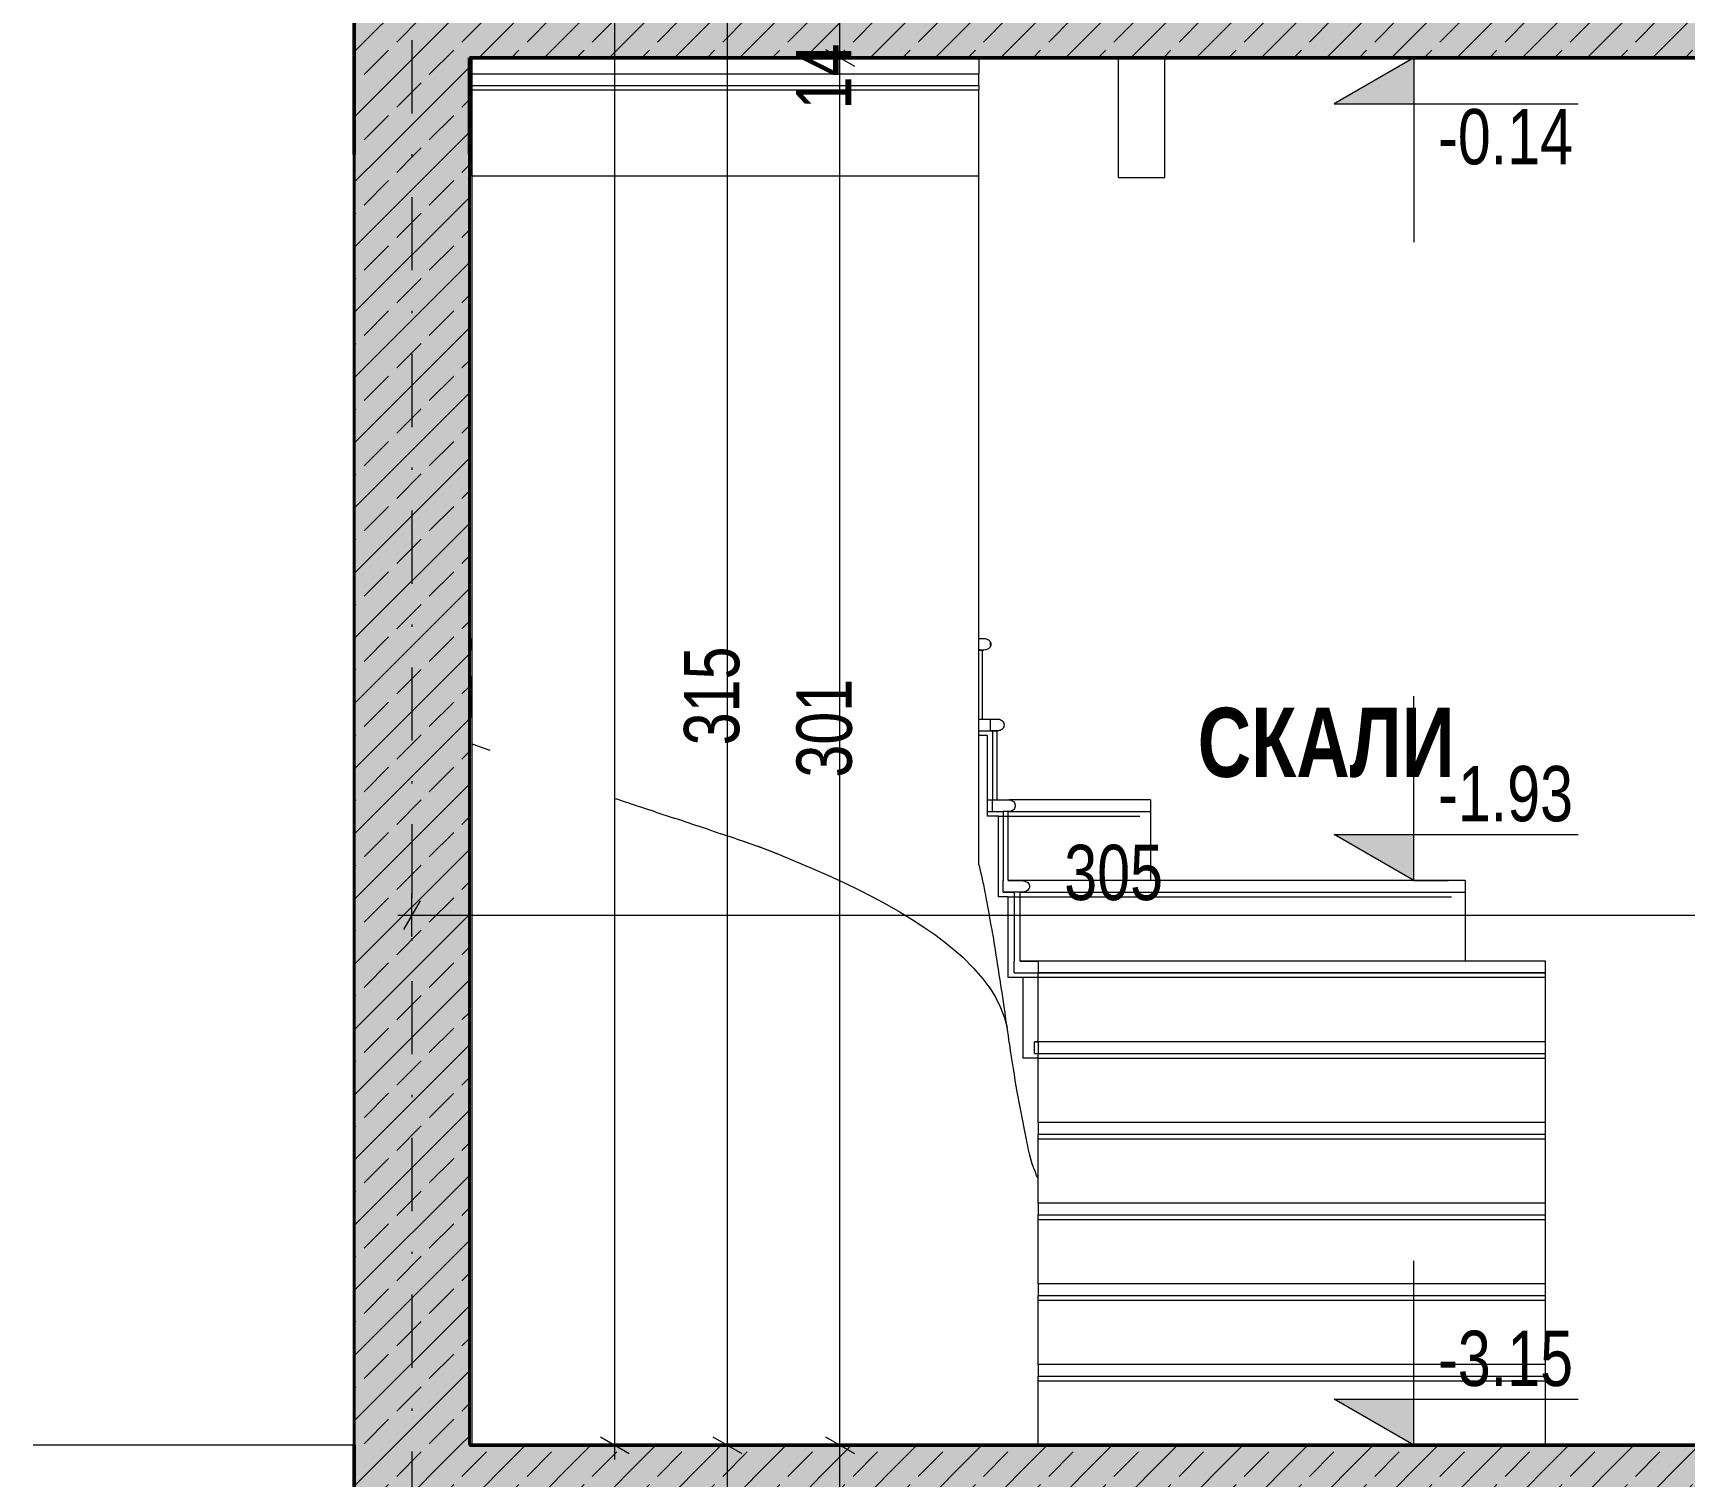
# Model space of a CAD drawing. Header units: millimetres. Extents: x -440 to 2671, y 0 to 297.
# Drawn here: x 475.5 to 547.2, y 93.5 to 156.2 of the extents above; entities that cross this region are included whole.
import ezdxf

# ---------------------------------------------------------------- set-up
doc = ezdxf.new("R2010")
doc.units = ezdxf.units.MM
doc.header["$MEASUREMENT"] = 0
doc.linetypes.add('- Осеви линии', pattern=[6.702778, 3.175, -1.763889, 0, -1.763889])
for name, color, linetype, lineweight, true_color in [('1', 7, 'Continuous', 13, 0x2b2b2b), ('29', 7, 'Continuous', 50, 0x111111), ('4', 7, 'Continuous', 20, 0x3e3e3e), ('61', 7, 'Continuous', 20, 0x6a6a6a), ('85', 7, 'Continuous', 20, 0x404040), ('87', 7, 'Continuous', 20, 0x6a6a6a), ('88', 7, 'Continuous', 20, 0x5e5e5e), ('91', 7, 'Continuous', 13, 0x3b3b3b)]:
    doc.layers.add(name, color=color, linetype=linetype, lineweight=lineweight, true_color=true_color)
for name, color, linetype, lineweight in [('101', 253, 'Continuous', 15), ('164', 255, 'Continuous', 15), ('18', 9, 'Continuous', 15), ('27', 7, 'Continuous', 40), ('7', 7, 'Continuous', 25)]:
    doc.layers.add(name, color=color, linetype=linetype, lineweight=lineweight)
doc.styles.add('GENERATED_STYLE_6', font='GOTHIC.TTF')
doc.styles.add('GENERATED_STYLE_7', font='GOTHICB.TTF')
pattern_1 = [(45, (531.5924, 157.8878), (-1.414214, 1.414214), []), (45, (530.8853, 158.5949), (-1.414214, 1.414214), [1.5, -0.5])]

msp = doc.modelspace()

# ---------------------------------------------------------------- hatches: boundary and pattern name
at = {"layer": '1', "linetype": 'Continuous', "lineweight": 13, "true_color": 0x2b2b2b}
h = msp.add_hatch(dxfattribs=at)
h.set_pattern_fill('1_СТОМАНОБЕТОН_0001', color=250, style=0, pattern_type=2)
h.set_pattern_definition(pattern_1)
h.paths.add_polyline_path([(494.447, 157.888), (489.447, 157.888), (489.447, 150.888), (494.447, 150.888)])
h = msp.add_hatch(dxfattribs=at)
h.set_pattern_fill('1_СТОМАНОБЕТОН_0001', color=250, style=0, pattern_type=2)
h.set_pattern_definition(pattern_1)
h.paths.add_polyline_path([(494.447, 155.088), (550.447, 155.088), (550.447, 157.888), (494.447, 157.888)])
h = msp.add_hatch(dxfattribs=at)
h.set_pattern_fill('1_СТОМАНОБЕТОН_0001', color=250, style=0, pattern_type=2)
h.set_pattern_definition(pattern_1)
h.paths.add_polyline_path([(494.447, 150.888), (489.447, 150.888), (489.447, 94.888), (494.447, 94.888)])
h = msp.add_hatch(dxfattribs=at)
h.set_pattern_fill('1_СТОМАНОБЕТОН_0001', color=250, style=0, pattern_type=2)
h.set_pattern_definition(pattern_1)
h.paths.add_polyline_path([(489.447, 94.888), (489.447, 85.888), (627.447, 85.888), (627.447, 94.888)])
at = {"layer": '18', "linetype": 'Continuous', "lineweight": 15}
for points in [[(494.447, 157.888), (489.447, 157.888), (489.447, 150.888), (494.447, 150.888)], [(494.447, 155.088), (550.447, 155.088), (550.447, 157.888), (494.447, 157.888)], [(494.447, 150.888), (489.447, 150.888), (489.447, 94.888), (494.447, 94.888)], [(489.447, 94.888), (489.447, 85.888), (627.447, 85.888), (627.447, 94.888)]]:
    msp.add_hatch(color=9, dxfattribs=at).paths.add_polyline_path(points)
at = {"layer": '61', "linetype": 'Continuous', "lineweight": 20}
for points in [[(535.416, 155.088), (531.956, 153.088), (535.416, 153.088)], [(535.416, 119.388), (535.416, 121.388), (531.956, 121.388)], [(535.416, 94.888), (535.416, 96.888), (531.956, 96.888)]]:
    msp.add_hatch(color=256, dxfattribs=at).paths.add_polyline_path(points)

# ---------------------------------------------------------------- linework, layer by layer
at = {"layer": '1', "color": 250, "linetype": 'Continuous', "lineweight": 13, "true_color": 0x2b2b2b, "flags": 128}
for points in [[(523.994, 122.888), (523.994, 119.388)], [(537.642, 119.388), (537.642, 115.888)]]:
    msp.add_lwpolyline(points, dxfattribs=at)
at = {"layer": '101', "color": 253, "linetype": 'Continuous', "lineweight": 15}
for p, q in [((494.545, 155.088), (494.545, 154.388)), ((516.545, 155.088), (516.545, 154.388)), ((494.545, 153.888), (494.545, 154.388)), ((494.545, 154.388), (516.545, 154.388)), ((516.545, 153.888), (516.545, 154.388)), ((494.545, 153.888), (494.545, 153.688)), ((494.545, 153.888), (516.545, 153.888)), ((516.545, 153.888), (516.545, 153.688)), ((516.545, 129.888), (516.757, 129.888)), ((516.757, 129.888), (516.811, 129.884)), ((516.811, 129.884), (516.864, 129.873)), ((516.864, 129.873), (516.913, 129.854)), ((516.913, 129.854), (516.957, 129.829)), ((516.957, 129.829), (516.996, 129.798)), ((516.996, 129.798), (517.027, 129.763)), ((517.027, 129.763), (517.046, 129.729)), ((517.046, 129.547), (517.046, 129.729)), ((517.046, 129.729), (517.05, 129.723)), ((517.05, 129.723), (517.064, 129.681)), ((516.545, 129.388), (516.695, 129.388)), ((516.757, 129.388), (516.545, 129.388)), ((516.695, 126.388), (516.695, 129.388)), ((516.695, 129.388), (516.757, 129.388)), ((516.811, 129.392), (516.757, 129.388)), ((516.864, 129.403), (516.811, 129.392)), ((516.913, 129.421), (516.864, 129.403)), ((516.957, 129.446), (516.913, 129.421)), ((516.996, 129.477), (516.957, 129.446)), ((517.027, 129.513), (516.996, 129.477)), ((517.046, 129.547), (517.027, 129.513)), ((517.05, 129.552), (517.046, 129.547)), ((517.064, 129.594), (517.05, 129.552)), ((517.064, 129.681), (517.068, 129.638)), ((517.068, 129.638), (517.064, 129.594)), ((516.545, 126.388), (517.046, 126.388)), ((516.545, 126.388), (516.695, 126.388)), ((516.695, 126.388), (517.046, 126.388)), ((517.046, 126.388), (517.383, 126.388)), ((517.046, 125.888), (517.046, 126.388)), ((517.383, 126.388), (517.427, 126.384)), ((517.427, 126.384), (517.47, 126.373)), ((517.47, 126.373), (517.51, 126.354)), ((517.51, 126.354), (517.546, 126.329)), ((517.546, 126.329), (517.578, 126.298)), ((517.578, 126.298), (517.603, 126.263)), ((517.603, 126.263), (517.622, 126.223)), ((517.622, 126.223), (517.633, 126.181)), ((517.633, 126.181), (517.637, 126.138)), ((517.637, 126.138), (517.633, 126.094)), ((516.545, 125.888), (517.046, 125.888)), ((517.046, 125.888), (517.332, 125.888)), ((517.046, 125.888), (517.128, 125.888)), ((517.383, 125.888), (517.046, 125.888)), ((517.046, 125.888), (517.128, 125.888)), ((517.128, 125.888), (517.128, 122.888)), ((517.332, 122.888), (517.332, 125.888)), ((517.332, 125.888), (517.383, 125.888)), ((517.427, 125.892), (517.383, 125.888)), ((517.47, 125.903), (517.427, 125.892)), ((517.51, 125.921), (517.47, 125.903)), ((517.546, 125.946), (517.51, 125.921)), ((517.578, 125.977), (517.546, 125.946)), ((517.603, 126.013), (517.578, 125.977)), ((517.622, 126.052), (517.603, 126.013)), ((517.633, 126.094), (517.622, 126.052)), ((516.925, 122.888), (517.332, 122.888)), ((517.128, 122.388), (517.128, 122.888)), ((517.332, 122.888), (517.862, 122.888)), ((523.994, 122.888), (517.862, 122.888)), ((517.862, 122.888), (517.907, 122.884)), ((517.907, 122.884), (517.951, 122.873)), ((517.951, 122.873), (517.992, 122.854)), ((517.992, 122.854), (518.029, 122.829)), ((518.029, 122.829), (518.061, 122.798)), ((518.061, 122.798), (518.087, 122.763)), ((518.087, 122.763), (518.106, 122.723)), ((518.106, 122.552), (518.087, 122.513)), ((518.106, 122.723), (518.118, 122.681)), ((518.118, 122.594), (518.106, 122.552)), ((518.118, 122.681), (518.122, 122.638)), ((518.122, 122.638), (518.118, 122.594)), ((516.925, 122.388), (517.128, 122.388)), ((517.128, 122.388), (517.603, 122.388)), ((517.603, 122.388), (517.603, 119.388)), ((517.811, 122.388), (517.603, 122.388)), ((517.811, 119.388), (517.811, 122.388)), ((517.862, 122.388), (517.811, 122.388)), ((517.811, 122.388), (517.862, 122.388)), ((517.907, 122.392), (517.862, 122.388)), ((517.862, 122.388), (523.994, 122.388)), ((517.951, 122.403), (517.907, 122.392)), ((517.992, 122.421), (517.951, 122.403)), ((518.029, 122.446), (517.992, 122.421)), ((518.061, 122.477), (518.029, 122.446)), ((518.087, 122.513), (518.061, 122.477)), ((517.603, 118.888), (517.603, 119.388)), ((517.811, 119.388), (518.407, 119.388)), ((523.943, 119.388), (517.811, 119.388)), ((537.642, 119.388), (518.407, 119.388)), ((518.407, 119.388), (518.465, 119.384)), ((518.465, 119.384), (518.521, 119.373)), ((518.521, 119.373), (518.573, 119.354)), ((518.573, 119.354), (518.621, 119.329)), ((518.621, 119.329), (518.662, 119.298)), ((518.662, 118.977), (518.621, 118.946)), ((518.662, 119.298), (518.695, 119.263)), ((518.695, 119.013), (518.662, 118.977)), ((518.695, 119.263), (518.719, 119.223)), ((518.719, 119.052), (518.695, 119.013)), ((518.719, 119.223), (518.734, 119.181)), ((518.734, 119.094), (518.719, 119.052)), ((518.734, 119.181), (518.739, 119.138)), ((518.739, 119.138), (518.734, 119.094)), ((517.603, 118.888), (518.074, 118.888)), ((518.407, 118.888), (517.603, 118.888)), ((518.074, 118.888), (518.074, 115.888)), ((518.34, 118.888), (518.074, 118.888)), ((518.34, 115.888), (518.34, 118.888)), ((518.407, 118.888), (518.34, 118.888)), ((518.34, 118.888), (518.407, 118.888)), ((518.465, 118.892), (518.407, 118.888)), ((518.407, 118.888), (537.642, 118.888)), ((518.521, 118.903), (518.465, 118.892)), ((518.573, 118.921), (518.521, 118.903)), ((518.621, 118.946), (518.573, 118.921)), ((518.074, 115.388), (518.074, 115.888)), ((518.074, 115.388), (519.122, 115.388)), ((518.34, 115.888), (519.122, 115.888)), ((519.122, 115.888), (518.34, 115.888)), ((541.122, 115.888), (519.122, 115.888)), ((519.122, 115.888), (519.122, 115.884)), ((519.122, 115.884), (519.122, 115.873)), ((519.122, 115.873), (519.122, 115.854)), ((519.122, 115.854), (519.122, 115.829)), ((519.122, 115.829), (519.122, 115.798)), ((519.122, 115.798), (519.122, 115.763)), ((519.122, 115.763), (519.122, 115.723)), ((519.122, 115.723), (519.122, 115.681)), ((519.122, 115.681), (519.122, 115.638)), ((519.122, 115.638), (519.122, 115.594)), ((519.122, 115.594), (519.122, 115.552)), ((519.122, 115.552), (519.122, 115.513)), ((519.122, 115.513), (519.122, 115.477)), ((519.122, 115.477), (519.122, 115.446)), ((519.122, 115.446), (519.122, 115.421)), ((519.122, 115.421), (519.122, 115.403)), ((519.122, 115.403), (519.122, 115.392)), ((519.122, 115.392), (519.122, 115.388)), ((519.122, 112.388), (519.122, 115.388)), ((541.122, 115.388), (519.122, 115.388)), ((519.122, 115.388), (541.122, 115.388)), ((541.122, 115.884), (541.122, 115.888)), ((541.122, 115.873), (541.122, 115.884)), ((541.122, 115.854), (541.122, 115.873)), ((541.122, 115.829), (541.122, 115.854)), ((541.122, 115.798), (541.122, 115.829)), ((541.122, 115.763), (541.122, 115.798)), ((541.122, 115.723), (541.122, 115.763)), ((541.122, 115.681), (541.122, 115.723)), ((541.122, 115.638), (541.122, 115.681)), ((541.122, 115.594), (541.122, 115.638)), ((541.122, 115.552), (541.122, 115.594)), ((541.122, 115.513), (541.122, 115.552)), ((541.122, 115.477), (541.122, 115.513)), ((541.122, 115.446), (541.122, 115.477)), ((541.122, 115.421), (541.122, 115.446)), ((541.122, 115.403), (541.122, 115.421)), ((541.122, 115.392), (541.122, 115.403)), ((541.122, 115.388), (541.122, 115.392)), ((541.122, 112.388), (541.122, 115.388)), ((519.122, 112.388), (518.964, 112.388)), ((518.964, 111.888), (518.964, 112.388)), ((518.964, 112.388), (519.122, 112.388)), ((518.964, 111.888), (519.122, 111.888)), ((541.122, 112.388), (519.122, 112.388)), ((519.122, 112.388), (519.122, 112.384)), ((519.122, 112.384), (519.122, 112.373)), ((519.122, 112.373), (519.122, 112.354)), ((519.122, 112.354), (519.122, 112.329)), ((519.122, 112.329), (519.122, 112.298)), ((519.122, 112.298), (519.122, 112.263)), ((519.122, 112.263), (519.122, 112.223)), ((519.122, 112.223), (519.122, 112.181)), ((519.122, 112.181), (519.122, 112.138)), ((519.122, 112.138), (519.122, 112.094)), ((519.122, 112.094), (519.122, 112.052)), ((519.122, 112.052), (519.122, 112.013)), ((519.122, 112.013), (519.122, 111.977)), ((519.122, 111.977), (519.122, 111.946)), ((519.122, 111.946), (519.122, 111.921)), ((519.122, 111.921), (519.122, 111.903)), ((519.122, 111.903), (519.122, 111.892)), ((519.122, 111.892), (519.122, 111.888)), ((519.122, 108.888), (519.122, 111.888)), ((519.122, 111.888), (541.122, 111.888)), ((541.122, 112.384), (541.122, 112.388)), ((541.122, 112.373), (541.122, 112.384)), ((541.122, 112.354), (541.122, 112.373)), ((541.122, 112.329), (541.122, 112.354)), ((541.122, 112.298), (541.122, 112.329)), ((541.122, 112.263), (541.122, 112.298)), ((541.122, 112.223), (541.122, 112.263)), ((541.122, 112.181), (541.122, 112.223)), ((541.122, 112.138), (541.122, 112.181)), ((541.122, 112.094), (541.122, 112.138)), ((541.122, 112.052), (541.122, 112.094)), ((541.122, 112.013), (541.122, 112.052)), ((541.122, 111.977), (541.122, 112.013)), ((541.122, 111.946), (541.122, 111.977)), ((541.122, 111.921), (541.122, 111.946)), ((541.122, 111.903), (541.122, 111.921)), ((541.122, 111.892), (541.122, 111.903)), ((541.122, 111.888), (541.122, 111.892)), ((541.122, 108.888), (541.122, 111.888)), ((541.122, 108.888), (519.122, 108.888)), ((519.122, 108.888), (519.122, 108.884)), ((519.122, 108.884), (519.122, 108.873)), ((519.122, 108.873), (519.122, 108.854)), ((519.122, 108.854), (519.122, 108.829)), ((519.122, 108.829), (519.122, 108.798)), ((519.122, 108.798), (519.122, 108.763)), ((519.122, 108.763), (519.122, 108.723)), ((519.122, 108.723), (519.122, 108.681)), ((519.122, 108.681), (519.122, 108.638)), ((519.122, 108.638), (519.122, 108.594)), ((519.122, 108.594), (519.122, 108.552)), ((519.122, 108.552), (519.122, 108.513)), ((519.122, 108.513), (519.122, 108.477)), ((519.122, 108.477), (519.122, 108.446)), ((519.122, 108.446), (519.122, 108.421)), ((519.122, 108.421), (519.122, 108.403)), ((519.122, 108.403), (519.122, 108.392)), ((519.122, 108.392), (519.122, 108.388)), ((519.122, 105.388), (519.122, 108.388)), ((519.122, 108.388), (541.122, 108.388)), ((541.122, 108.884), (541.122, 108.888)), ((541.122, 108.873), (541.122, 108.884)), ((541.122, 108.854), (541.122, 108.873)), ((541.122, 108.829), (541.122, 108.854)), ((541.122, 108.798), (541.122, 108.829)), ((541.122, 108.763), (541.122, 108.798)), ((541.122, 108.723), (541.122, 108.763)), ((541.122, 108.681), (541.122, 108.723)), ((541.122, 108.638), (541.122, 108.681)), ((541.122, 108.594), (541.122, 108.638)), ((541.122, 108.552), (541.122, 108.594)), ((541.122, 108.513), (541.122, 108.552)), ((541.122, 108.477), (541.122, 108.513)), ((541.122, 108.446), (541.122, 108.477)), ((541.122, 108.421), (541.122, 108.446)), ((541.122, 108.403), (541.122, 108.421)), ((541.122, 108.392), (541.122, 108.403)), ((541.122, 108.388), (541.122, 108.392)), ((541.122, 105.388), (541.122, 108.388)), ((541.122, 105.388), (519.122, 105.388)), ((519.122, 105.388), (519.122, 105.384)), ((519.122, 105.384), (519.122, 105.373)), ((519.122, 105.373), (519.122, 105.354)), ((519.122, 105.354), (519.122, 105.329)), ((541.122, 105.384), (541.122, 105.388)), ((541.122, 105.373), (541.122, 105.384)), ((541.122, 105.354), (541.122, 105.373)), ((541.122, 105.329), (541.122, 105.354)), ((519.122, 105.329), (519.122, 105.298)), ((519.122, 105.298), (519.122, 105.263)), ((519.122, 105.263), (519.122, 105.223)), ((519.122, 105.223), (519.122, 105.181)), ((519.122, 105.181), (519.122, 105.138)), ((519.122, 105.138), (519.122, 105.094)), ((519.122, 105.094), (519.122, 105.052)), ((519.122, 105.052), (519.122, 105.013)), ((519.122, 105.013), (519.122, 104.977)), ((519.122, 104.977), (519.122, 104.946)), ((519.122, 104.946), (519.122, 104.921)), ((519.122, 104.921), (519.122, 104.903)), ((519.122, 104.903), (519.122, 104.892)), ((519.122, 104.892), (519.122, 104.888)), ((519.122, 101.888), (519.122, 104.888)), ((519.122, 104.888), (541.122, 104.888)), ((541.122, 105.298), (541.122, 105.329)), ((541.122, 105.263), (541.122, 105.298)), ((541.122, 105.223), (541.122, 105.263)), ((541.122, 105.181), (541.122, 105.223)), ((541.122, 105.138), (541.122, 105.181)), ((541.122, 105.094), (541.122, 105.138)), ((541.122, 105.052), (541.122, 105.094)), ((541.122, 105.013), (541.122, 105.052)), ((541.122, 104.977), (541.122, 105.013)), ((541.122, 104.946), (541.122, 104.977)), ((541.122, 104.921), (541.122, 104.946)), ((541.122, 104.903), (541.122, 104.921)), ((541.122, 104.892), (541.122, 104.903)), ((541.122, 104.888), (541.122, 104.892)), ((541.122, 101.888), (541.122, 104.888)), ((541.122, 101.888), (519.122, 101.888)), ((519.122, 101.888), (519.122, 101.884)), ((519.122, 101.884), (519.122, 101.873)), ((519.122, 101.873), (519.122, 101.854)), ((519.122, 101.854), (519.122, 101.829)), ((519.122, 101.829), (519.122, 101.798)), ((519.122, 101.798), (519.122, 101.763)), ((519.122, 101.763), (519.122, 101.723)), ((541.122, 101.884), (541.122, 101.888)), ((541.122, 101.873), (541.122, 101.884)), ((541.122, 101.854), (541.122, 101.873)), ((541.122, 101.829), (541.122, 101.854)), ((541.122, 101.798), (541.122, 101.829)), ((541.122, 101.763), (541.122, 101.798)), ((541.122, 101.723), (541.122, 101.763)), ((519.122, 101.723), (519.122, 101.681)), ((519.122, 101.681), (519.122, 101.638)), ((519.122, 101.638), (519.122, 101.594)), ((519.122, 101.594), (519.122, 101.552)), ((519.122, 101.552), (519.122, 101.513)), ((519.122, 101.513), (519.122, 101.477)), ((519.122, 101.477), (519.122, 101.446)), ((519.122, 101.446), (519.122, 101.421)), ((519.122, 101.421), (519.122, 101.403)), ((519.122, 101.403), (519.122, 101.392)), ((519.122, 101.392), (519.122, 101.388)), ((519.122, 98.388), (519.122, 101.388)), ((519.122, 101.388), (541.122, 101.388)), ((541.122, 101.681), (541.122, 101.723)), ((541.122, 101.638), (541.122, 101.681)), ((541.122, 101.594), (541.122, 101.638)), ((541.122, 101.552), (541.122, 101.594)), ((541.122, 101.513), (541.122, 101.552)), ((541.122, 101.477), (541.122, 101.513)), ((541.122, 101.446), (541.122, 101.477)), ((541.122, 101.421), (541.122, 101.446)), ((541.122, 101.403), (541.122, 101.421)), ((541.122, 101.392), (541.122, 101.403)), ((541.122, 101.388), (541.122, 101.392)), ((541.122, 98.388), (541.122, 101.388)), ((541.122, 98.388), (519.122, 98.388)), ((519.122, 98.388), (519.122, 98.384)), ((519.122, 98.384), (519.122, 98.373)), ((519.122, 98.373), (519.122, 98.354)), ((519.122, 98.354), (519.122, 98.329)), ((519.122, 98.329), (519.122, 98.298)), ((519.122, 98.298), (519.122, 98.263)), ((519.122, 98.263), (519.122, 98.223)), ((519.122, 98.223), (519.122, 98.181)), ((519.122, 98.181), (519.122, 98.138)), ((541.122, 98.384), (541.122, 98.388)), ((541.122, 98.373), (541.122, 98.384)), ((541.122, 98.354), (541.122, 98.373)), ((541.122, 98.329), (541.122, 98.354)), ((541.122, 98.298), (541.122, 98.329)), ((541.122, 98.263), (541.122, 98.298)), ((541.122, 98.223), (541.122, 98.263)), ((541.122, 98.181), (541.122, 98.223)), ((541.122, 98.138), (541.122, 98.181)), ((519.122, 98.138), (519.122, 98.094)), ((519.122, 98.094), (519.122, 98.052)), ((519.122, 98.052), (519.122, 98.013)), ((519.122, 98.013), (519.122, 97.977)), ((519.122, 97.977), (519.122, 97.946)), ((519.122, 97.946), (519.122, 97.921)), ((519.122, 97.921), (519.122, 97.903)), ((519.122, 97.903), (519.122, 97.892)), ((519.122, 97.892), (519.122, 97.888)), ((519.122, 94.888), (519.122, 97.888)), ((519.122, 97.888), (541.122, 97.888)), ((541.122, 98.094), (541.122, 98.138)), ((541.122, 98.052), (541.122, 98.094)), ((541.122, 98.013), (541.122, 98.052)), ((541.122, 97.977), (541.122, 98.013)), ((541.122, 97.946), (541.122, 97.977)), ((541.122, 97.921), (541.122, 97.946)), ((541.122, 97.903), (541.122, 97.921)), ((541.122, 97.892), (541.122, 97.903)), ((541.122, 97.888), (541.122, 97.892)), ((541.122, 94.888), (541.122, 97.888))]:
    msp.add_line(p, q, dxfattribs=at)
at = {"layer": '164', "color": 255, "linetype": 'Continuous', "lineweight": 15}
msp.add_line((494.545, 155.088), (494.545, 150.888), dxfattribs=at)
at = {"layer": '27', "color": 7, "linetype": 'Continuous', "lineweight": 40}
for p, q in [((489.447, 150.888), (489.447, 94.888)), ((494.447, 150.888), (494.447, 94.888))]:
    msp.add_line(p, q, dxfattribs=at)
at = {"layer": '29', "linetype": 'Continuous', "lineweight": 50}
for p, q in [((489.447, 157.888), (489.447, 150.888)), ((550.447, 155.088), (494.447, 155.088)), ((494.447, 155.088), (494.447, 150.888)), ((489.447, 94.888), (489.447, 85.888)), ((550.447, 94.888), (494.447, 94.888))]:
    msp.add_line(p, q, dxfattribs=at)
at = {"layer": '4', "color": 250, "linetype": '- Осеви линии', "lineweight": 20, "true_color": 0x3e3e3e}
msp.add_line((491.947, 257.888), (491.947, 87.888), dxfattribs=at)
msp.add_line((491.947, 257.888), (491.947, 87.888), dxfattribs=at)
msp.add_line((491.947, 257.888), (491.947, 87.888), dxfattribs=at)
at = {"layer": '61', "linetype": 'Continuous', "lineweight": 20}
for p, q in [((500.755, 94.888), (500.755, 250.18)), ((505.634, 94.888), (505.634, 157.888)), ((510.517, 155.088), (510.517, 157.888)), ((511.454, 155.088), (509.579, 155.088)), ((509.892, 155.449), (511.142, 154.727)), ((510.517, 94.888), (510.517, 155.088)), ((535.416, 155.088), (531.956, 153.088)), ((535.416, 155.088), (533.916, 155.088)), ((535.416, 155.088), (536.916, 155.088)), ((535.416, 155.088), (535.416, 147.088)), ((531.956, 153.088), (535.416, 153.088)), ((535.416, 153.088), (542.542, 153.088)), ((535.416, 119.388), (535.416, 127.388)), ((535.416, 119.388), (531.956, 121.388)), ((531.956, 121.388), (535.416, 121.388)), ((535.416, 121.388), (542.542, 121.388)), ((535.416, 119.388), (533.916, 119.388)), ((535.416, 119.388), (536.916, 119.388)), ((535.416, 94.888), (535.416, 102.888)), ((535.416, 94.888), (531.956, 96.888)), ((531.956, 96.888), (535.416, 96.888)), ((535.416, 96.888), (542.542, 96.888)), ((501.692, 94.888), (499.817, 94.888)), ((500.13, 95.249), (501.38, 94.527)), ((500.755, 94.277), (500.755, 94.888)), ((506.571, 94.888), (504.696, 94.888)), ((505.009, 95.249), (506.259, 94.527)), ((505.634, 85.888), (505.634, 94.888)), ((511.454, 94.888), (509.579, 94.888)), ((509.892, 95.249), (511.142, 94.527)), ((510.517, 85.888), (510.517, 94.888)), ((535.416, 94.888), (533.916, 94.888)), ((535.416, 94.888), (536.916, 94.888))]:
    msp.add_line(p, q, dxfattribs=at)
at = {"layer": '85', "linetype": 'Continuous', "lineweight": 20}
for p, q in [((492.307, 118.513), (491.586, 117.263)), ((491.947, 116.95), (491.947, 118.825)), ((491.335, 117.888), (491.947, 117.888)), ((491.947, 117.888), (552.947, 117.888))]:
    msp.add_line(p, q, dxfattribs=at)
at = {"layer": '87', "color": 251, "linetype": 'Continuous', "lineweight": 20, "true_color": 0x6a6a6a}
for p, q in [((494.545, 150.888), (494.545, 129.888)), ((494.545, 129.388), (494.545, 128.252)), ((494.545, 126.47), (494.545, 128.252)), ((494.545, 125.32), (494.545, 94.888)), ((489.447, 94.888), (475.513, 94.888))]:
    msp.add_line(p, q, dxfattribs=at)
at = {"layer": '88', "color": 251, "linetype": 'Continuous', "lineweight": 20, "true_color": 0x5e5e5e}
for p, q in [((522.607, 149.888), (522.607, 155.088)), ((524.607, 149.888), (524.607, 155.088)), ((522.607, 149.888), (522.682, 149.888)), ((522.682, 149.888), (522.899, 149.888)), ((522.899, 149.888), (523.223, 149.888)), ((523.223, 149.888), (523.605, 149.888)), ((523.605, 149.888), (523.988, 149.888)), ((523.988, 149.888), (524.313, 149.888)), ((524.313, 149.888), (524.53, 149.888)), ((524.53, 149.888), (524.607, 149.888)), ((494.545, 129.388), (494.545, 129.888))]:
    msp.add_line(p, q, dxfattribs=at)
at = {"layer": '91', "color": 250, "linetype": 'Continuous', "lineweight": 13, "true_color": 0x3b3b3b}
for p, q in [((494.545, 149.948), (494.545, 153.688)), ((494.545, 153.688), (516.545, 153.688)), ((516.545, 149.948), (516.545, 153.688)), ((494.545, 149.948), (494.545, 149.365)), ((500.045, 149.948), (494.545, 149.948)), ((511.045, 149.948), (500.045, 149.948)), ((516.545, 149.948), (511.045, 149.948)), ((516.545, 149.365), (516.545, 149.948)), ((494.545, 149.365), (494.545, 148.782)), ((516.545, 148.782), (516.545, 149.365)), ((494.545, 148.782), (494.545, 148.198)), ((516.545, 148.198), (516.545, 148.782)), ((494.545, 148.198), (494.545, 147.615)), ((516.545, 147.615), (516.545, 148.198)), ((494.545, 147.615), (494.545, 147.032)), ((494.545, 147.032), (494.545, 146.449)), ((516.545, 147.031), (516.545, 147.615)), ((516.545, 146.448), (516.545, 147.031)), ((494.545, 146.449), (494.545, 145.865)), ((516.545, 145.864), (516.545, 146.448)), ((494.545, 145.865), (494.545, 145.282)), ((516.545, 145.281), (516.545, 145.864)), ((494.545, 145.282), (494.545, 144.699)), ((516.545, 144.697), (516.545, 145.281)), ((494.545, 144.699), (494.545, 144.115)), ((494.545, 144.115), (494.545, 143.532)), ((516.545, 144.114), (516.545, 144.697)), ((516.545, 143.53), (516.545, 144.114)), ((494.545, 143.532), (494.545, 142.948)), ((516.545, 142.947), (516.545, 143.53)), ((494.545, 142.948), (494.545, 142.364)), ((516.545, 142.364), (516.545, 142.947)), ((494.545, 142.364), (494.545, 141.78)), ((516.545, 141.782), (516.545, 142.364)), ((494.545, 141.78), (494.545, 141.195)), ((494.545, 141.195), (494.545, 140.61)), ((516.545, 141.2), (516.545, 141.782)), ((516.545, 140.618), (516.545, 141.2)), ((494.545, 140.61), (494.545, 140.023)), ((516.545, 140.036), (516.545, 140.618)), ((494.545, 140.023), (494.545, 139.435)), ((516.545, 139.455), (516.545, 140.036)), ((494.545, 139.435), (494.545, 138.844)), ((516.545, 138.872), (516.545, 139.455)), ((494.545, 138.844), (494.545, 138.252)), ((516.545, 138.289), (516.545, 138.872)), ((494.545, 138.252), (494.545, 137.656)), ((494.545, 137.656), (494.545, 137.06)), ((516.545, 137.7), (516.545, 138.289)), ((516.545, 137.111), (516.545, 137.7)), ((494.545, 137.06), (494.545, 136.459)), ((516.545, 136.51), (516.545, 137.111)), ((494.545, 136.459), (494.545, 135.858)), ((516.545, 135.908), (516.545, 136.51)), ((494.545, 135.858), (494.545, 135.255)), ((516.545, 135.28), (516.545, 135.908)), ((494.545, 135.255), (494.545, 134.651)), ((516.545, 134.651), (516.545, 135.28)), ((494.545, 134.651), (494.545, 134.05)), ((494.545, 134.05), (494.545, 133.45)), ((516.545, 133.982), (516.545, 134.651)), ((494.545, 133.45), (494.545, 132.868)), ((516.545, 133.313), (516.545, 133.982)), ((516.545, 132.574), (516.545, 133.313)), ((494.545, 132.868), (494.545, 132.287)), ((516.545, 131.834), (516.545, 132.574)), ((494.545, 132.287), (494.545, 131.905)), ((494.545, 131.905), (494.545, 131.522)), ((494.545, 131.522), (494.545, 131.377)), ((494.545, 131.377), (494.545, 131.233)), ((494.545, 131.233), (494.545, 131.048)), ((516.545, 131.208), (516.545, 131.834)), ((516.545, 130.582), (516.545, 131.208)), ((494.545, 131.048), (494.545, 130.864)), ((494.545, 130.864), (494.545, 130.65)), ((494.545, 130.65), (494.545, 130.435)), ((494.545, 130.435), (494.545, 130.419)), ((516.545, 130.303), (516.545, 130.582)), ((494.545, 130.419), (494.545, 130.403)), ((494.545, 130.403), (494.545, 130.27)), ((494.545, 130.27), (494.545, 130.005)), ((494.545, 130.005), (494.545, 129.872)), ((494.545, 129.872), (494.545, 129.724)), ((494.545, 129.724), (494.545, 129.576)), ((516.545, 130.024), (516.545, 130.303)), ((516.545, 129.518), (516.545, 130.024)), ((494.545, 129.576), (494.545, 129.429)), ((494.545, 129.429), (494.545, 129.282)), ((494.545, 129.282), (494.545, 129.135)), ((494.545, 129.135), (494.545, 128.987)), ((516.545, 129.011), (516.545, 129.518)), ((516.545, 128.222), (516.545, 129.011)), ((494.545, 128.987), (494.545, 128.839)), ((494.545, 128.839), (494.545, 128.691)), ((494.545, 128.691), (494.545, 128.545)), ((494.545, 128.545), (494.545, 128.398)), ((494.545, 128.398), (494.545, 128.252)), ((494.545, 128.252), (494.545, 128.106)), ((494.545, 128.106), (494.545, 127.959)), ((494.545, 127.959), (494.545, 127.813)), ((494.545, 127.813), (494.545, 127.667)), ((494.545, 127.667), (494.545, 127.52)), ((516.545, 127.432), (516.545, 128.222)), ((494.545, 127.52), (494.545, 127.378)), ((494.545, 127.378), (494.545, 127.236)), ((494.545, 127.236), (494.545, 127.094)), ((494.545, 127.094), (494.545, 126.951)), ((494.545, 126.951), (494.545, 126.915)), ((494.545, 126.915), (494.545, 126.879)), ((494.545, 126.879), (494.545, 126.674)), ((516.545, 127.347), (516.545, 127.432)), ((516.545, 127.261), (516.545, 127.347)), ((516.545, 126.349), (516.545, 127.261)), ((494.545, 126.674), (494.545, 126.47)), ((494.545, 126.47), (494.545, 126.4)), ((494.545, 126.4), (494.545, 126.34)), ((494.545, 126.34), (494.545, 126.294)), ((494.545, 126.294), (494.545, 126.27)), ((494.545, 126.27), (494.545, 126.139)), ((494.545, 126.139), (494.545, 126.117)), ((516.545, 124.524), (516.545, 126.349)), ((494.545, 126.117), (494.545, 126.066)), ((494.545, 126.066), (494.545, 126.012)), ((494.545, 126.012), (494.545, 125.944)), ((494.545, 125.944), (494.545, 125.892)), ((494.545, 125.892), (494.545, 125.8)), ((494.545, 125.8), (494.545, 125.788)), ((494.545, 125.788), (494.545, 125.782)), ((494.545, 125.782), (494.545, 125.676)), ((494.545, 125.676), (494.545, 125.641)), ((494.545, 125.641), (494.545, 125.579)), ((494.545, 125.579), (494.545, 125.554)), ((494.545, 125.554), (494.545, 125.506)), ((494.545, 125.506), (494.545, 125.486)), ((494.545, 125.486), (494.545, 125.4)), ((516.925, 125.688), (516.545, 125.688)), ((516.925, 122.188), (516.925, 125.688)), ((494.545, 125.4), (494.545, 125.38)), ((494.545, 125.38), (494.545, 125.327)), ((494.545, 125.327), (494.545, 125.322)), ((494.545, 125.322), (494.545, 125.32)), ((494.545, 125.32), (495.33, 125.051)), ((516.545, 123.612), (516.545, 124.524)), ((516.545, 123.529), (516.545, 123.612)), ((516.545, 123.446), (516.545, 123.529)), ((516.545, 123.363), (516.545, 123.446)), ((516.545, 123.28), (516.545, 123.363)), ((516.545, 123.214), (516.545, 123.28)), ((500.782, 122.948), (501.284, 122.78)), ((501.37, 122.751), (501.284, 122.78)), ((501.37, 122.751), (502.302, 122.44)), ((516.545, 123.147), (516.545, 123.214)), ((516.545, 123.081), (516.545, 123.147)), ((516.545, 123.015), (516.545, 123.081)), ((516.545, 122.961), (516.545, 123.015)), ((516.545, 122.906), (516.545, 122.961)), ((516.545, 122.852), (516.545, 122.906)), ((516.545, 122.797), (516.545, 122.852)), ((516.545, 122.743), (516.545, 122.797)), ((516.545, 122.689), (516.545, 122.743)), ((516.545, 122.634), (516.545, 122.689)), ((516.545, 122.58), (516.545, 122.634)), ((516.545, 122.525), (516.545, 122.58)), ((502.533, 122.363), (502.302, 122.44)), ((502.533, 122.363), (503.321, 122.1)), ((503.696, 121.975), (503.321, 122.1)), ((503.696, 121.975), (504.339, 121.76)), ((516.545, 122.471), (516.545, 122.525)), ((516.545, 122.417), (516.545, 122.471)), ((516.545, 122.362), (516.545, 122.417)), ((516.545, 122.349), (516.545, 122.362)), ((516.545, 122.335), (516.545, 122.349)), ((516.545, 122.192), (516.545, 122.335)), ((516.545, 122.049), (516.545, 122.192)), ((516.545, 121.869), (516.545, 122.049)), ((516.545, 121.859), (516.545, 121.869)), ((516.545, 121.68), (516.545, 121.859)), ((517.395, 122.188), (516.925, 122.188)), ((517.395, 118.688), (517.395, 122.188)), ((517.395, 122.188), (523.527, 122.188)), ((504.859, 121.587), (504.339, 121.76)), ((504.859, 121.587), (505.357, 121.42)), ((506.022, 121.199), (505.357, 121.42)), ((506.022, 121.199), (506.376, 121.081)), ((506.242, 121.125), (507.095, 120.83)), ((516.545, 121.511), (516.545, 121.68)), ((516.545, 121.48), (516.545, 121.511)), ((516.545, 121.312), (516.545, 121.48)), ((516.545, 121.154), (516.545, 121.312)), ((516.545, 121.101), (516.545, 121.154)), ((506.773, 120.941), (506.993, 120.862)), ((506.993, 120.862), (507.814, 120.555)), ((507.188, 120.789), (507.745, 120.571)), ((507.745, 120.571), (508.534, 120.25)), ((516.545, 120.945), (516.545, 121.101)), ((516.545, 120.799), (516.545, 120.945)), ((516.545, 120.722), (516.545, 120.799)), ((516.545, 120.579), (516.545, 120.722)), ((516.545, 120.445), (516.545, 120.579)), ((516.545, 120.344), (516.545, 120.445)), ((508.534, 120.25), (509.29, 119.931)), ((509.29, 119.931), (510.015, 119.612)), ((516.545, 120.214), (516.545, 120.344)), ((516.545, 120.096), (516.545, 120.214)), ((516.546, 120.091), (516.545, 120.096)), ((516.588, 119.967), (516.546, 120.091)), ((516.615, 119.832), (516.588, 119.967)), ((516.642, 119.692), (516.615, 119.832)), ((516.674, 119.593), (516.642, 119.692)), ((510.015, 119.612), (510.708, 119.292)), ((510.708, 119.292), (511.37, 118.971)), ((511.338, 118.986), (511.961, 118.668)), ((516.702, 119.448), (516.674, 119.593)), ((516.732, 119.29), (516.702, 119.448)), ((516.756, 119.211), (516.732, 119.29)), ((516.786, 119.05), (516.756, 119.211)), ((516.816, 118.883), (516.786, 119.05)), ((511.961, 118.668), (512.558, 118.344)), ((512.558, 118.344), (513.123, 118.02)), ((516.833, 118.825), (516.816, 118.883)), ((516.864, 118.656), (516.833, 118.825)), ((516.895, 118.48), (516.864, 118.656)), ((516.906, 118.441), (516.895, 118.48)), ((516.937, 118.263), (516.906, 118.441)), ((517, 117.902), (516.937, 118.263)), ((517.808, 118.688), (517.395, 118.688)), ((517.808, 115.188), (517.808, 118.688)), ((517.808, 118.688), (537.044, 118.688)), ((513.123, 118.02), (513.656, 117.695)), ((513.656, 117.695), (514.158, 117.37)), ((517.008, 117.874), (517, 117.902)), ((517.068, 117.511), (517.008, 117.874)), ((514.158, 117.37), (514.627, 117.044)), ((514.627, 117.044), (515.064, 116.718)), ((517.092, 117.387), (517.068, 117.511)), ((517.116, 117.263), (517.092, 117.387)), ((517.14, 117.139), (517.116, 117.263)), ((517.164, 117.015), (517.14, 117.139)), ((517.188, 116.86), (517.164, 117.015)), ((517.212, 116.704), (517.188, 116.86)), ((515.064, 116.718), (515.469, 116.39)), ((515.469, 116.39), (515.843, 116.063)), ((517.236, 116.549), (517.212, 116.704)), ((517.26, 116.393), (517.236, 116.549)), ((517.284, 116.237), (517.26, 116.393)), ((517.308, 116.082), (517.284, 116.237)), ((515.843, 116.063), (516.312, 115.591)), ((516.312, 115.591), (516.722, 115.119)), ((517.332, 115.926), (517.308, 116.082)), ((517.357, 115.771), (517.332, 115.926)), ((517.381, 115.615), (517.357, 115.771)), ((517.405, 115.459), (517.381, 115.615)), ((517.429, 115.304), (517.405, 115.459)), ((516.722, 115.119), (517.015, 114.727)), ((516.984, 114.777), (517.263, 114.33)), ((517.453, 115.148), (517.429, 115.304)), ((517.477, 114.993), (517.453, 115.148)), ((517.501, 114.837), (517.477, 114.993)), ((517.525, 114.682), (517.501, 114.837)), ((517.549, 114.526), (517.525, 114.682)), ((518.46, 115.188), (517.808, 115.188)), ((518.46, 111.688), (518.46, 115.188)), ((541.122, 115.188), (518.46, 115.188)), ((517.263, 114.33), (517.489, 113.884)), ((517.593, 114.224), (517.549, 114.526)), ((517.637, 113.922), (517.593, 114.224)), ((517.489, 113.884), (517.66, 113.438)), ((517.678, 113.647), (517.637, 113.922)), ((517.66, 113.438), (517.772, 113.014)), ((517.718, 113.373), (517.678, 113.647)), ((517.759, 113.098), (517.718, 113.373)), ((517.8, 112.824), (517.759, 113.098)), ((517.759, 113.098), (517.761, 113.086)), ((517.824, 112.656), (517.8, 112.824)), ((517.849, 112.488), (517.824, 112.656)), ((517.865, 112.385), (517.849, 112.488)), ((517.881, 112.281), (517.865, 112.385)), ((517.921, 112.015), (517.881, 112.281)), ((517.962, 111.748), (517.921, 112.015)), ((518.003, 111.488), (517.962, 111.748)), ((518.043, 111.228), (518.003, 111.488)), ((518.083, 110.974), (518.043, 111.228)), ((519.122, 111.688), (518.46, 111.688)), ((519.122, 111.688), (541.122, 111.688)), ((518.122, 110.72), (518.083, 110.974)), ((518.165, 110.472), (518.122, 110.72)), ((518.208, 110.223), (518.165, 110.472)), ((518.251, 110.001), (518.208, 110.223)), ((518.294, 109.779), (518.251, 110.001)), ((518.337, 109.557), (518.294, 109.779)), ((518.38, 109.335), (518.337, 109.557)), ((518.423, 109.112), (518.38, 109.335)), ((518.466, 108.89), (518.423, 109.112)), ((518.509, 108.668), (518.466, 108.89)), ((518.552, 108.446), (518.509, 108.668)), ((518.595, 108.224), (518.552, 108.446)), ((518.638, 108.002), (518.595, 108.224)), ((518.663, 107.884), (518.638, 108.002)), ((518.689, 107.766), (518.663, 107.884)), ((518.714, 107.648), (518.689, 107.766)), ((518.739, 107.531), (518.714, 107.648)), ((518.794, 107.321), (518.739, 107.531)), ((519.122, 108.188), (541.122, 108.188)), ((518.802, 107.302), (518.794, 107.321)), ((518.859, 107.094), (518.802, 107.302)), ((518.911, 106.937), (518.859, 107.094)), ((518.941, 106.884), (518.911, 106.937)), ((518.994, 106.733), (518.941, 106.884)), ((519.042, 106.597), (518.994, 106.733)), ((519.102, 106.5), (519.042, 106.597)), ((519.122, 106.449), (519.102, 106.5)), ((519.122, 104.688), (541.122, 104.688)), ((519.122, 101.188), (541.122, 101.188)), ((519.122, 97.688), (541.122, 97.688))]:
    msp.add_line(p, q, dxfattribs=at)

# ---------------------------------------------------------------- texts
at = {"layer": '1', "linetype": 'Continuous', "lineweight": 13, "char_height": 2.4, "attachment_point": 7, "rotation": 90, "style": 'GENERATED_STYLE_6'}
for s, insert in [('\\A1;{\\W0.800000x;\\pql;\\fCentury Gothic|b0|i0|c0|p34;14}', (511.005, 152.845)), ('\\A1;{\\W0.800000x;\\pql;\\fCentury Gothic|b0|i0|c0|p34;315}', (506.183, 125.256)), ('\\A1;{\\W0.800000x;\\pql;\\fCentury Gothic|b0|i0|c0|p34;301}', (511.066, 123.856))]:
    msp.add_mtext(s, dxfattribs=dict(at, insert=insert))
at = {"layer": '1', "linetype": 'Continuous', "lineweight": 13, "char_height": 2.4, "attachment_point": 7, "style": 'GENERATED_STYLE_6'}
for s, insert in [('\\A1;{\\W0.800000x;\\pql;\\fCentury Gothic|b0|i0|c0|p34;-0.14}', (536.467, 150.427)), ('\\A1;{\\W0.800000x;\\pql;\\fCentury Gothic|b0|i0|c0|p34;-1.93}', (536.467, 121.927)), ('\\A1;{\\W0.800000x;\\pql;\\fCentury Gothic|b0|i0|c0|p34;305}', (520.248, 118.507)), ('\\A1;{\\W0.800000x;\\pql;\\fCentury Gothic|b0|i0|c0|p34;-3.15}', (536.467, 97.427))]:
    msp.add_mtext(s, dxfattribs=dict(at, insert=insert))
at = {"layer": '7', "color": 7, "linetype": 'Continuous', "lineweight": 25, "insert": (526.036, 123.842), "char_height": 3, "attachment_point": 7, "style": 'GENERATED_STYLE_7'}
msp.add_mtext('\\A1;{\\W0.800000x;\\pql;\\fCentury Gothic|b1|i0|c0|p34;СКАЛИ}', dxfattribs=at)

doc.saveas('drawing.dxf')
